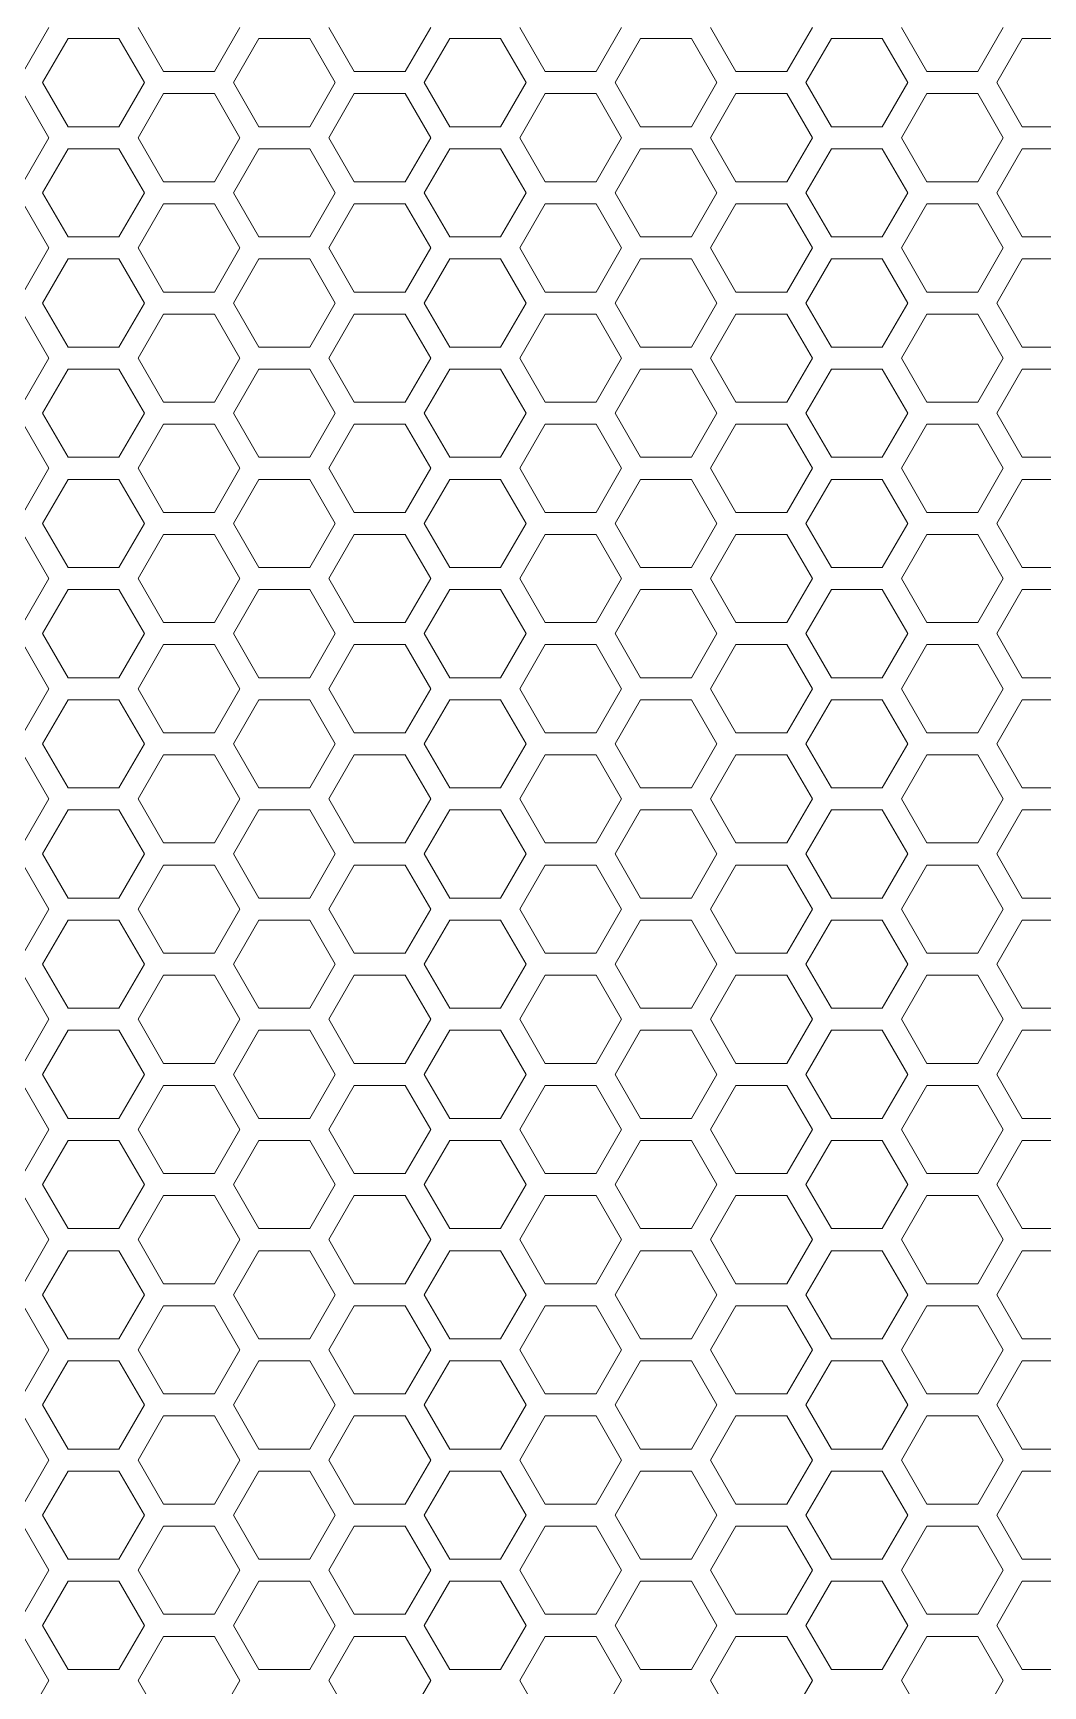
# Model space of a CAD drawing. Header units: millimetres. Extents: x 0 to 62, y -17 to 201.
# Drawn here: x 30.95 to 40.12, y 22.55 to 37.55 of the extents above; entities that cross this region are included whole.
import ezdxf

# ---------------------------------------------------------------- set-up
doc = ezdxf.new("R2010")
doc.units = ezdxf.units.MM

msp = doc.modelspace()

# ---------------------------------------------------------------- linework, layer by layer
at = {"color": 0, "lineweight": 18}
for p, q in [((30.865, 37.2), (31.096, 37.6)), ((31.269, 37.5), (31.038, 37.1)), ((31.731, 37.5), (31.269, 37.5)), ((31.962, 37.1), (31.731, 37.5)), ((31.904, 37.6), (32.135, 37.2)), ((32.597, 37.2), (32.828, 37.6)), ((33.001, 37.5), (32.77, 37.1)), ((33.463, 37.5), (33.001, 37.5)), ((33.694, 37.1), (33.463, 37.5)), ((33.636, 37.6), (33.867, 37.2)), ((34.329, 37.2), (34.56, 37.6)), ((34.733, 37.5), (34.502, 37.1)), ((35.195, 37.5), (34.733, 37.5)), ((35.426, 37.1), (35.195, 37.5)), ((35.368, 37.6), (35.599, 37.2)), ((36.061, 37.2), (36.292, 37.6)), ((36.465, 37.5), (36.234, 37.1)), ((36.927, 37.5), (36.465, 37.5)), ((37.158, 37.1), (36.927, 37.5)), ((37.1, 37.6), (37.331, 37.2)), ((37.793, 37.2), (38.024, 37.6)), ((38.197, 37.5), (37.966, 37.1)), ((38.659, 37.5), (38.197, 37.5)), ((38.89, 37.1), (38.659, 37.5)), ((38.832, 37.6), (39.063, 37.2)), ((39.525, 37.2), (39.756, 37.6)), ((39.929, 37.5), (39.698, 37.1)), ((40.391, 37.5), (39.929, 37.5)), ((31.038, 37.1), (31.269, 36.7)), ((31.731, 36.7), (31.962, 37.1)), ((32.135, 37.2), (32.597, 37.2)), ((32.77, 37.1), (33.001, 36.7)), ((33.463, 36.7), (33.694, 37.1)), ((33.867, 37.2), (34.329, 37.2)), ((34.502, 37.1), (34.733, 36.7)), ((35.195, 36.7), (35.426, 37.1)), ((35.599, 37.2), (36.061, 37.2)), ((36.234, 37.1), (36.465, 36.7)), ((36.927, 36.7), (37.158, 37.1)), ((37.331, 37.2), (37.793, 37.2)), ((37.966, 37.1), (38.197, 36.7)), ((38.659, 36.7), (38.89, 37.1)), ((39.063, 37.2), (39.525, 37.2)), ((39.698, 37.1), (39.929, 36.7)), ((31.096, 36.6), (30.865, 37)), ((32.135, 37), (31.904, 36.6)), ((32.597, 37), (32.135, 37)), ((32.828, 36.6), (32.597, 37)), ((33.867, 37), (33.636, 36.6)), ((34.329, 37), (33.867, 37)), ((34.56, 36.6), (34.329, 37)), ((35.599, 37), (35.368, 36.6)), ((36.061, 37), (35.599, 37)), ((36.292, 36.6), (36.061, 37)), ((37.331, 37), (37.1, 36.6)), ((37.793, 37), (37.331, 37)), ((38.024, 36.6), (37.793, 37)), ((39.063, 37), (38.832, 36.6)), ((39.525, 37), (39.063, 37)), ((39.756, 36.6), (39.525, 37)), ((31.269, 36.7), (31.731, 36.7)), ((33.001, 36.7), (33.463, 36.7)), ((34.733, 36.7), (35.195, 36.7)), ((36.465, 36.7), (36.927, 36.7)), ((38.197, 36.7), (38.659, 36.7)), ((39.929, 36.7), (40.391, 36.7)), ((30.865, 36.2), (31.096, 36.6)), ((31.269, 36.5), (31.038, 36.1)), ((31.731, 36.5), (31.269, 36.5)), ((31.962, 36.1), (31.731, 36.5)), ((31.904, 36.6), (32.135, 36.2)), ((32.597, 36.2), (32.828, 36.6)), ((33.001, 36.5), (32.77, 36.1)), ((33.463, 36.5), (33.001, 36.5)), ((33.694, 36.1), (33.463, 36.5)), ((33.636, 36.6), (33.867, 36.2)), ((34.329, 36.2), (34.56, 36.6)), ((34.733, 36.5), (34.502, 36.1)), ((35.195, 36.5), (34.733, 36.5)), ((35.426, 36.1), (35.195, 36.5)), ((35.368, 36.6), (35.599, 36.2)), ((36.061, 36.2), (36.292, 36.6)), ((36.465, 36.5), (36.234, 36.1)), ((36.927, 36.5), (36.465, 36.5)), ((37.158, 36.1), (36.927, 36.5)), ((37.1, 36.6), (37.331, 36.2)), ((37.793, 36.2), (38.024, 36.6)), ((38.197, 36.5), (37.966, 36.1)), ((38.659, 36.5), (38.197, 36.5)), ((38.89, 36.1), (38.659, 36.5)), ((38.832, 36.6), (39.063, 36.2)), ((39.525, 36.2), (39.756, 36.6)), ((39.929, 36.5), (39.698, 36.1)), ((40.391, 36.5), (39.929, 36.5)), ((32.135, 36.2), (32.597, 36.2)), ((33.867, 36.2), (34.329, 36.2)), ((35.599, 36.2), (36.061, 36.2)), ((37.331, 36.2), (37.793, 36.2)), ((39.063, 36.2), (39.525, 36.2)), ((31.038, 36.1), (31.269, 35.7)), ((31.731, 35.7), (31.962, 36.1)), ((32.77, 36.1), (33.001, 35.7)), ((33.463, 35.7), (33.694, 36.1)), ((34.502, 36.1), (34.733, 35.7)), ((35.195, 35.7), (35.426, 36.1)), ((36.234, 36.1), (36.465, 35.7)), ((36.927, 35.7), (37.158, 36.1)), ((37.966, 36.1), (38.197, 35.7)), ((38.659, 35.7), (38.89, 36.1)), ((39.698, 36.1), (39.929, 35.7)), ((31.096, 35.6), (30.865, 36)), ((32.135, 36), (31.904, 35.6)), ((32.597, 36), (32.135, 36)), ((32.828, 35.6), (32.597, 36)), ((33.867, 36), (33.636, 35.6)), ((34.329, 36), (33.867, 36)), ((34.56, 35.6), (34.329, 36)), ((35.599, 36), (35.368, 35.6)), ((36.061, 36), (35.599, 36)), ((36.292, 35.6), (36.061, 36)), ((37.331, 36), (37.1, 35.6)), ((37.793, 36), (37.331, 36)), ((38.024, 35.6), (37.793, 36)), ((39.063, 36), (38.832, 35.6)), ((39.525, 36), (39.063, 36)), ((39.756, 35.6), (39.525, 36)), ((30.865, 35.2), (31.096, 35.6)), ((31.269, 35.7), (31.731, 35.7)), ((31.904, 35.6), (32.135, 35.2)), ((32.597, 35.2), (32.828, 35.6)), ((33.001, 35.7), (33.463, 35.7)), ((33.636, 35.6), (33.867, 35.2)), ((34.329, 35.2), (34.56, 35.6)), ((34.733, 35.7), (35.195, 35.7)), ((35.368, 35.6), (35.599, 35.2)), ((36.061, 35.2), (36.292, 35.6)), ((36.465, 35.7), (36.927, 35.7)), ((37.1, 35.6), (37.331, 35.2)), ((37.793, 35.2), (38.024, 35.6)), ((38.197, 35.7), (38.659, 35.7)), ((38.832, 35.6), (39.063, 35.2)), ((39.525, 35.2), (39.756, 35.6)), ((39.929, 35.7), (40.391, 35.7)), ((31.269, 35.5), (31.038, 35.1)), ((31.731, 35.5), (31.269, 35.5)), ((31.962, 35.1), (31.731, 35.5)), ((33.001, 35.5), (32.77, 35.1)), ((33.463, 35.5), (33.001, 35.5)), ((33.694, 35.1), (33.463, 35.5)), ((34.733, 35.5), (34.502, 35.1)), ((35.195, 35.5), (34.733, 35.5)), ((35.426, 35.1), (35.195, 35.5)), ((36.465, 35.5), (36.234, 35.1)), ((36.927, 35.5), (36.465, 35.5)), ((37.158, 35.1), (36.927, 35.5)), ((38.197, 35.5), (37.966, 35.1)), ((38.659, 35.5), (38.197, 35.5)), ((38.89, 35.1), (38.659, 35.5)), ((39.929, 35.5), (39.698, 35.1)), ((40.391, 35.5), (39.929, 35.5)), ((32.135, 35.2), (32.597, 35.2)), ((33.867, 35.2), (34.329, 35.2)), ((35.599, 35.2), (36.061, 35.2)), ((37.331, 35.2), (37.793, 35.2)), ((39.063, 35.2), (39.525, 35.2)), ((31.096, 34.6), (30.865, 35)), ((31.038, 35.1), (31.269, 34.7)), ((31.731, 34.7), (31.962, 35.1)), ((32.135, 35), (31.904, 34.6)), ((32.597, 35), (32.135, 35)), ((32.828, 34.6), (32.597, 35)), ((32.77, 35.1), (33.001, 34.7)), ((33.463, 34.7), (33.694, 35.1)), ((33.867, 35), (33.636, 34.6)), ((34.329, 35), (33.867, 35)), ((34.56, 34.6), (34.329, 35)), ((34.502, 35.1), (34.733, 34.7)), ((35.195, 34.7), (35.426, 35.1)), ((35.599, 35), (35.368, 34.6)), ((36.061, 35), (35.599, 35)), ((36.292, 34.6), (36.061, 35)), ((36.234, 35.1), (36.465, 34.7)), ((36.927, 34.7), (37.158, 35.1)), ((37.331, 35), (37.1, 34.6)), ((37.793, 35), (37.331, 35)), ((38.024, 34.6), (37.793, 35)), ((37.966, 35.1), (38.197, 34.7)), ((38.659, 34.7), (38.89, 35.1)), ((39.063, 35), (38.832, 34.6)), ((39.525, 35), (39.063, 35)), ((39.756, 34.6), (39.525, 35)), ((39.698, 35.1), (39.929, 34.7)), ((31.269, 34.7), (31.731, 34.7)), ((33.001, 34.7), (33.463, 34.7)), ((34.733, 34.7), (35.195, 34.7)), ((36.465, 34.7), (36.927, 34.7)), ((38.197, 34.7), (38.659, 34.7)), ((39.929, 34.7), (40.391, 34.7)), ((30.865, 34.2), (31.096, 34.6)), ((31.269, 34.5), (31.038, 34.1)), ((31.731, 34.5), (31.269, 34.5)), ((31.962, 34.1), (31.731, 34.5)), ((31.904, 34.6), (32.135, 34.2)), ((32.597, 34.2), (32.828, 34.6)), ((33.001, 34.5), (32.77, 34.1)), ((33.463, 34.5), (33.001, 34.5)), ((33.694, 34.1), (33.463, 34.5)), ((33.636, 34.6), (33.867, 34.2)), ((34.329, 34.2), (34.56, 34.6)), ((34.733, 34.5), (34.502, 34.1)), ((35.195, 34.5), (34.733, 34.5)), ((35.426, 34.1), (35.195, 34.5)), ((35.368, 34.6), (35.599, 34.2)), ((36.061, 34.2), (36.292, 34.6)), ((36.465, 34.5), (36.234, 34.1)), ((36.927, 34.5), (36.465, 34.5)), ((37.158, 34.1), (36.927, 34.5)), ((37.1, 34.6), (37.331, 34.2)), ((37.793, 34.2), (38.024, 34.6)), ((38.197, 34.5), (37.966, 34.1)), ((38.659, 34.5), (38.197, 34.5)), ((38.89, 34.1), (38.659, 34.5)), ((38.832, 34.6), (39.063, 34.2)), ((39.525, 34.2), (39.756, 34.6)), ((39.929, 34.5), (39.698, 34.1)), ((40.391, 34.5), (39.929, 34.5)), ((31.038, 34.1), (31.269, 33.7)), ((31.731, 33.7), (31.962, 34.1)), ((32.135, 34.2), (32.597, 34.2)), ((32.77, 34.1), (33.001, 33.7)), ((33.463, 33.7), (33.694, 34.1)), ((33.867, 34.2), (34.329, 34.2)), ((34.502, 34.1), (34.733, 33.7)), ((35.195, 33.7), (35.426, 34.1)), ((35.599, 34.2), (36.061, 34.2)), ((36.234, 34.1), (36.465, 33.7)), ((36.927, 33.7), (37.158, 34.1)), ((37.331, 34.2), (37.793, 34.2)), ((37.966, 34.1), (38.197, 33.7)), ((38.659, 33.7), (38.89, 34.1)), ((39.063, 34.2), (39.525, 34.2)), ((39.698, 34.1), (39.929, 33.7)), ((31.096, 33.6), (30.865, 34)), ((32.135, 34), (31.904, 33.6)), ((32.597, 34), (32.135, 34)), ((32.828, 33.6), (32.597, 34)), ((33.867, 34), (33.636, 33.6)), ((34.329, 34), (33.867, 34)), ((34.56, 33.6), (34.329, 34)), ((35.599, 34), (35.368, 33.6)), ((36.061, 34), (35.599, 34)), ((36.292, 33.6), (36.061, 34)), ((37.331, 34), (37.1, 33.6)), ((37.793, 34), (37.331, 34)), ((38.024, 33.6), (37.793, 34)), ((39.063, 34), (38.832, 33.6)), ((39.525, 34), (39.063, 34)), ((39.756, 33.6), (39.525, 34)), ((31.269, 33.7), (31.731, 33.7)), ((33.001, 33.7), (33.463, 33.7)), ((34.733, 33.7), (35.195, 33.7)), ((36.465, 33.7), (36.927, 33.7)), ((38.197, 33.7), (38.659, 33.7)), ((39.929, 33.7), (40.391, 33.7)), ((30.865, 33.2), (31.096, 33.6)), ((31.269, 33.5), (31.038, 33.1)), ((31.731, 33.5), (31.269, 33.5)), ((31.962, 33.1), (31.731, 33.5)), ((31.904, 33.6), (32.135, 33.2)), ((32.597, 33.2), (32.828, 33.6)), ((33.001, 33.5), (32.77, 33.1)), ((33.463, 33.5), (33.001, 33.5)), ((33.694, 33.1), (33.463, 33.5)), ((33.636, 33.6), (33.867, 33.2)), ((34.329, 33.2), (34.56, 33.6)), ((34.733, 33.5), (34.502, 33.1)), ((35.195, 33.5), (34.733, 33.5)), ((35.426, 33.1), (35.195, 33.5)), ((35.368, 33.6), (35.599, 33.2)), ((36.061, 33.2), (36.292, 33.6)), ((36.465, 33.5), (36.234, 33.1)), ((36.927, 33.5), (36.465, 33.5)), ((37.158, 33.1), (36.927, 33.5)), ((37.1, 33.6), (37.331, 33.2)), ((37.793, 33.2), (38.024, 33.6)), ((38.197, 33.5), (37.966, 33.1)), ((38.659, 33.5), (38.197, 33.5)), ((38.89, 33.1), (38.659, 33.5)), ((38.832, 33.6), (39.063, 33.2)), ((39.525, 33.2), (39.756, 33.6)), ((39.929, 33.5), (39.698, 33.1)), ((40.391, 33.5), (39.929, 33.5)), ((32.135, 33.2), (32.597, 33.2)), ((33.867, 33.2), (34.329, 33.2)), ((35.599, 33.2), (36.061, 33.2)), ((37.331, 33.2), (37.793, 33.2)), ((39.063, 33.2), (39.525, 33.2)), ((31.038, 33.1), (31.269, 32.7)), ((31.731, 32.7), (31.962, 33.1)), ((32.77, 33.1), (33.001, 32.7)), ((33.463, 32.7), (33.694, 33.1)), ((34.502, 33.1), (34.733, 32.7)), ((35.195, 32.7), (35.426, 33.1)), ((36.234, 33.1), (36.465, 32.7)), ((36.927, 32.7), (37.158, 33.1)), ((37.966, 33.1), (38.197, 32.7)), ((38.659, 32.7), (38.89, 33.1)), ((39.698, 33.1), (39.929, 32.7)), ((31.096, 32.6), (30.865, 33)), ((32.135, 33), (31.904, 32.6)), ((32.597, 33), (32.135, 33)), ((32.828, 32.6), (32.597, 33)), ((33.867, 33), (33.636, 32.6)), ((34.329, 33), (33.867, 33)), ((34.56, 32.6), (34.329, 33)), ((35.599, 33), (35.368, 32.6)), ((36.061, 33), (35.599, 33)), ((36.292, 32.6), (36.061, 33)), ((37.331, 33), (37.1, 32.6)), ((37.793, 33), (37.331, 33)), ((38.024, 32.6), (37.793, 33)), ((39.063, 33), (38.832, 32.6)), ((39.525, 33), (39.063, 33)), ((39.756, 32.6), (39.525, 33)), ((30.865, 32.2), (31.096, 32.6)), ((31.269, 32.7), (31.731, 32.7)), ((31.904, 32.6), (32.135, 32.2)), ((32.597, 32.2), (32.828, 32.6)), ((33.001, 32.7), (33.463, 32.7)), ((33.636, 32.6), (33.867, 32.2)), ((34.329, 32.2), (34.56, 32.6)), ((34.733, 32.7), (35.195, 32.7)), ((35.368, 32.6), (35.599, 32.2)), ((36.061, 32.2), (36.292, 32.6)), ((36.465, 32.7), (36.927, 32.7)), ((37.1, 32.6), (37.331, 32.2)), ((37.793, 32.2), (38.024, 32.6)), ((38.197, 32.7), (38.659, 32.7)), ((38.832, 32.6), (39.063, 32.2)), ((39.525, 32.2), (39.756, 32.6)), ((39.929, 32.7), (40.391, 32.7)), ((31.269, 32.5), (31.038, 32.1)), ((31.731, 32.5), (31.269, 32.5)), ((31.962, 32.1), (31.731, 32.5)), ((33.001, 32.5), (32.77, 32.1)), ((33.463, 32.5), (33.001, 32.5)), ((33.694, 32.1), (33.463, 32.5)), ((34.733, 32.5), (34.502, 32.1)), ((35.195, 32.5), (34.733, 32.5)), ((35.426, 32.1), (35.195, 32.5)), ((36.465, 32.5), (36.234, 32.1)), ((36.927, 32.5), (36.465, 32.5)), ((37.158, 32.1), (36.927, 32.5)), ((38.197, 32.5), (37.966, 32.1)), ((38.659, 32.5), (38.197, 32.5)), ((38.89, 32.1), (38.659, 32.5)), ((39.929, 32.5), (39.698, 32.1)), ((40.391, 32.5), (39.929, 32.5)), ((32.135, 32.2), (32.597, 32.2)), ((33.867, 32.2), (34.329, 32.2)), ((35.599, 32.2), (36.061, 32.2)), ((37.331, 32.2), (37.793, 32.2)), ((39.063, 32.2), (39.525, 32.2)), ((31.096, 31.6), (30.865, 32)), ((31.038, 32.1), (31.269, 31.7)), ((31.731, 31.7), (31.962, 32.1)), ((32.135, 32), (31.904, 31.6)), ((32.597, 32), (32.135, 32)), ((32.828, 31.6), (32.597, 32)), ((32.77, 32.1), (33.001, 31.7)), ((33.463, 31.7), (33.694, 32.1)), ((33.867, 32), (33.636, 31.6)), ((34.329, 32), (33.867, 32)), ((34.56, 31.6), (34.329, 32)), ((34.502, 32.1), (34.733, 31.7)), ((35.195, 31.7), (35.426, 32.1)), ((35.599, 32), (35.368, 31.6)), ((36.061, 32), (35.599, 32)), ((36.292, 31.6), (36.061, 32)), ((36.234, 32.1), (36.465, 31.7)), ((36.927, 31.7), (37.158, 32.1)), ((37.331, 32), (37.1, 31.6)), ((37.793, 32), (37.331, 32)), ((38.024, 31.6), (37.793, 32)), ((37.966, 32.1), (38.197, 31.7)), ((38.659, 31.7), (38.89, 32.1)), ((39.063, 32), (38.832, 31.6)), ((39.525, 32), (39.063, 32)), ((39.756, 31.6), (39.525, 32)), ((39.698, 32.1), (39.929, 31.7)), ((31.269, 31.7), (31.731, 31.7)), ((33.001, 31.7), (33.463, 31.7)), ((34.733, 31.7), (35.195, 31.7)), ((36.465, 31.7), (36.927, 31.7)), ((38.197, 31.7), (38.659, 31.7)), ((39.929, 31.7), (40.391, 31.7)), ((30.865, 31.2), (31.096, 31.6)), ((31.269, 31.5), (31.038, 31.1)), ((31.731, 31.5), (31.269, 31.5)), ((31.962, 31.1), (31.731, 31.5)), ((31.904, 31.6), (32.135, 31.2)), ((32.597, 31.2), (32.828, 31.6)), ((33.001, 31.5), (32.77, 31.1)), ((33.463, 31.5), (33.001, 31.5)), ((33.694, 31.1), (33.463, 31.5)), ((33.636, 31.6), (33.867, 31.2)), ((34.329, 31.2), (34.56, 31.6)), ((34.733, 31.5), (34.502, 31.1)), ((35.195, 31.5), (34.733, 31.5)), ((35.426, 31.1), (35.195, 31.5)), ((35.368, 31.6), (35.599, 31.2)), ((36.061, 31.2), (36.292, 31.6)), ((36.465, 31.5), (36.234, 31.1)), ((36.927, 31.5), (36.465, 31.5)), ((37.158, 31.1), (36.927, 31.5)), ((37.1, 31.6), (37.331, 31.2)), ((37.793, 31.2), (38.024, 31.6)), ((38.197, 31.5), (37.966, 31.1)), ((38.659, 31.5), (38.197, 31.5)), ((38.89, 31.1), (38.659, 31.5)), ((38.832, 31.6), (39.063, 31.2)), ((39.525, 31.2), (39.756, 31.6)), ((39.929, 31.5), (39.698, 31.1)), ((40.391, 31.5), (39.929, 31.5)), ((31.038, 31.1), (31.269, 30.7)), ((31.731, 30.7), (31.962, 31.1)), ((32.135, 31.2), (32.597, 31.2)), ((32.77, 31.1), (33.001, 30.7)), ((33.463, 30.7), (33.694, 31.1)), ((33.867, 31.2), (34.329, 31.2)), ((34.502, 31.1), (34.733, 30.7)), ((35.195, 30.7), (35.426, 31.1)), ((35.599, 31.2), (36.061, 31.2)), ((36.234, 31.1), (36.465, 30.7)), ((36.927, 30.7), (37.158, 31.1)), ((37.331, 31.2), (37.793, 31.2)), ((37.966, 31.1), (38.197, 30.7)), ((38.659, 30.7), (38.89, 31.1)), ((39.063, 31.2), (39.525, 31.2)), ((39.698, 31.1), (39.929, 30.7)), ((31.096, 30.6), (30.865, 31)), ((32.135, 31), (31.904, 30.6)), ((32.597, 31), (32.135, 31)), ((32.828, 30.6), (32.597, 31)), ((33.867, 31), (33.636, 30.6)), ((34.329, 31), (33.867, 31)), ((34.56, 30.6), (34.329, 31)), ((35.599, 31), (35.368, 30.6)), ((36.061, 31), (35.599, 31)), ((36.292, 30.6), (36.061, 31)), ((37.331, 31), (37.1, 30.6)), ((37.793, 31), (37.331, 31)), ((38.024, 30.6), (37.793, 31)), ((39.063, 31), (38.832, 30.6)), ((39.525, 31), (39.063, 31)), ((39.756, 30.6), (39.525, 31)), ((31.269, 30.7), (31.731, 30.7)), ((33.001, 30.7), (33.463, 30.7)), ((34.733, 30.7), (35.195, 30.7)), ((36.465, 30.7), (36.927, 30.7)), ((38.197, 30.7), (38.659, 30.7)), ((39.929, 30.7), (40.391, 30.7)), ((30.865, 30.2), (31.096, 30.6)), ((31.269, 30.5), (31.038, 30.1)), ((31.731, 30.5), (31.269, 30.5)), ((31.962, 30.1), (31.731, 30.5)), ((31.904, 30.6), (32.135, 30.2)), ((32.597, 30.2), (32.828, 30.6)), ((33.001, 30.5), (32.77, 30.1)), ((33.463, 30.5), (33.001, 30.5)), ((33.694, 30.1), (33.463, 30.5)), ((33.636, 30.6), (33.867, 30.2)), ((34.329, 30.2), (34.56, 30.6)), ((34.733, 30.5), (34.502, 30.1)), ((35.195, 30.5), (34.733, 30.5)), ((35.426, 30.1), (35.195, 30.5)), ((35.368, 30.6), (35.599, 30.2)), ((36.061, 30.2), (36.292, 30.6)), ((36.465, 30.5), (36.234, 30.1)), ((36.927, 30.5), (36.465, 30.5)), ((37.158, 30.1), (36.927, 30.5)), ((37.1, 30.6), (37.331, 30.2)), ((37.793, 30.2), (38.024, 30.6)), ((38.197, 30.5), (37.966, 30.1)), ((38.659, 30.5), (38.197, 30.5)), ((38.89, 30.1), (38.659, 30.5)), ((38.832, 30.6), (39.063, 30.2)), ((39.525, 30.2), (39.756, 30.6)), ((39.929, 30.5), (39.698, 30.1)), ((40.391, 30.5), (39.929, 30.5)), ((32.135, 30.2), (32.597, 30.2)), ((33.867, 30.2), (34.329, 30.2)), ((35.599, 30.2), (36.061, 30.2)), ((37.331, 30.2), (37.793, 30.2)), ((39.063, 30.2), (39.525, 30.2)), ((31.038, 30.1), (31.269, 29.7)), ((31.731, 29.7), (31.962, 30.1)), ((32.77, 30.1), (33.001, 29.7)), ((33.463, 29.7), (33.694, 30.1)), ((34.502, 30.1), (34.733, 29.7)), ((35.195, 29.7), (35.426, 30.1)), ((36.234, 30.1), (36.465, 29.7)), ((36.927, 29.7), (37.158, 30.1)), ((37.966, 30.1), (38.197, 29.7)), ((38.659, 29.7), (38.89, 30.1)), ((39.698, 30.1), (39.929, 29.7)), ((31.096, 29.6), (30.865, 30)), ((32.135, 30), (31.904, 29.6)), ((32.597, 30), (32.135, 30)), ((32.828, 29.6), (32.597, 30)), ((33.867, 30), (33.636, 29.6)), ((34.329, 30), (33.867, 30)), ((34.56, 29.6), (34.329, 30)), ((35.599, 30), (35.368, 29.6)), ((36.061, 30), (35.599, 30)), ((36.292, 29.6), (36.061, 30)), ((37.331, 30), (37.1, 29.6)), ((37.793, 30), (37.331, 30)), ((38.024, 29.6), (37.793, 30)), ((39.063, 30), (38.832, 29.6)), ((39.525, 30), (39.063, 30)), ((39.756, 29.6), (39.525, 30)), ((30.865, 29.2), (31.096, 29.6)), ((31.269, 29.7), (31.731, 29.7)), ((31.904, 29.6), (32.135, 29.2)), ((32.597, 29.2), (32.828, 29.6)), ((33.001, 29.7), (33.463, 29.7)), ((33.636, 29.6), (33.867, 29.2)), ((34.329, 29.2), (34.56, 29.6)), ((34.733, 29.7), (35.195, 29.7)), ((35.368, 29.6), (35.599, 29.2)), ((36.061, 29.2), (36.292, 29.6)), ((36.465, 29.7), (36.927, 29.7)), ((37.1, 29.6), (37.331, 29.2)), ((37.793, 29.2), (38.024, 29.6)), ((38.197, 29.7), (38.659, 29.7)), ((38.832, 29.6), (39.063, 29.2)), ((39.525, 29.2), (39.756, 29.6)), ((39.929, 29.7), (40.391, 29.7)), ((31.269, 29.5), (31.038, 29.1)), ((31.731, 29.5), (31.269, 29.5)), ((31.962, 29.1), (31.731, 29.5)), ((33.001, 29.5), (32.77, 29.1)), ((33.463, 29.5), (33.001, 29.5)), ((33.694, 29.1), (33.463, 29.5)), ((34.733, 29.5), (34.502, 29.1)), ((35.195, 29.5), (34.733, 29.5)), ((35.426, 29.1), (35.195, 29.5)), ((36.465, 29.5), (36.234, 29.1)), ((36.927, 29.5), (36.465, 29.5)), ((37.158, 29.1), (36.927, 29.5)), ((38.197, 29.5), (37.966, 29.1)), ((38.659, 29.5), (38.197, 29.5)), ((38.89, 29.1), (38.659, 29.5)), ((39.929, 29.5), (39.698, 29.1)), ((40.391, 29.5), (39.929, 29.5)), ((32.135, 29.2), (32.597, 29.2)), ((33.867, 29.2), (34.329, 29.2)), ((35.599, 29.2), (36.061, 29.2)), ((37.331, 29.2), (37.793, 29.2)), ((39.063, 29.2), (39.525, 29.2)), ((31.096, 28.6), (30.865, 29)), ((31.038, 29.1), (31.269, 28.7)), ((31.731, 28.7), (31.962, 29.1)), ((32.135, 29), (31.904, 28.6)), ((32.597, 29), (32.135, 29)), ((32.828, 28.6), (32.597, 29)), ((32.77, 29.1), (33.001, 28.7)), ((33.463, 28.7), (33.694, 29.1)), ((33.867, 29), (33.636, 28.6)), ((34.329, 29), (33.867, 29)), ((34.56, 28.6), (34.329, 29)), ((34.502, 29.1), (34.733, 28.7)), ((35.195, 28.7), (35.426, 29.1)), ((35.599, 29), (35.368, 28.6)), ((36.061, 29), (35.599, 29)), ((36.292, 28.6), (36.061, 29)), ((36.234, 29.1), (36.465, 28.7)), ((36.927, 28.7), (37.158, 29.1)), ((37.331, 29), (37.1, 28.6)), ((37.793, 29), (37.331, 29)), ((38.024, 28.6), (37.793, 29)), ((37.966, 29.1), (38.197, 28.7)), ((38.659, 28.7), (38.89, 29.1)), ((39.063, 29), (38.832, 28.6)), ((39.525, 29), (39.063, 29)), ((39.756, 28.6), (39.525, 29)), ((39.698, 29.1), (39.929, 28.7)), ((31.269, 28.7), (31.731, 28.7)), ((33.001, 28.7), (33.463, 28.7)), ((34.733, 28.7), (35.195, 28.7)), ((36.465, 28.7), (36.927, 28.7)), ((38.197, 28.7), (38.659, 28.7)), ((39.929, 28.7), (40.391, 28.7)), ((30.865, 28.2), (31.096, 28.6)), ((31.904, 28.6), (32.135, 28.2)), ((32.597, 28.2), (32.828, 28.6)), ((33.636, 28.6), (33.867, 28.2)), ((34.329, 28.2), (34.56, 28.6)), ((35.368, 28.6), (35.599, 28.2)), ((36.061, 28.2), (36.292, 28.6)), ((37.1, 28.6), (37.331, 28.2)), ((37.793, 28.2), (38.024, 28.6)), ((38.832, 28.6), (39.063, 28.2)), ((39.525, 28.2), (39.756, 28.6)), ((31.269, 28.5), (31.038, 28.1)), ((31.731, 28.5), (31.269, 28.5)), ((31.962, 28.1), (31.731, 28.5)), ((33.001, 28.5), (32.77, 28.1)), ((33.463, 28.5), (33.001, 28.5)), ((33.694, 28.1), (33.463, 28.5)), ((34.733, 28.5), (34.502, 28.1)), ((35.195, 28.5), (34.733, 28.5)), ((35.426, 28.1), (35.195, 28.5)), ((36.465, 28.5), (36.234, 28.1)), ((36.927, 28.5), (36.465, 28.5)), ((37.158, 28.1), (36.927, 28.5)), ((38.197, 28.5), (37.966, 28.1)), ((38.659, 28.5), (38.197, 28.5)), ((38.89, 28.1), (38.659, 28.5)), ((39.929, 28.5), (39.698, 28.1)), ((40.391, 28.5), (39.929, 28.5)), ((31.038, 28.1), (31.269, 27.7)), ((31.731, 27.7), (31.962, 28.1)), ((32.135, 28.2), (32.597, 28.2)), ((32.77, 28.1), (33.001, 27.7)), ((33.463, 27.7), (33.694, 28.1)), ((33.867, 28.2), (34.329, 28.2)), ((34.502, 28.1), (34.733, 27.7)), ((35.195, 27.7), (35.426, 28.1)), ((35.599, 28.2), (36.061, 28.2)), ((36.234, 28.1), (36.465, 27.7)), ((36.927, 27.7), (37.158, 28.1)), ((37.331, 28.2), (37.793, 28.2)), ((37.966, 28.1), (38.197, 27.7)), ((38.659, 27.7), (38.89, 28.1)), ((39.063, 28.2), (39.525, 28.2)), ((39.698, 28.1), (39.929, 27.7)), ((31.096, 27.6), (30.865, 28)), ((32.135, 28), (31.904, 27.6)), ((32.597, 28), (32.135, 28)), ((32.828, 27.6), (32.597, 28)), ((33.867, 28), (33.636, 27.6)), ((34.329, 28), (33.867, 28)), ((34.56, 27.6), (34.329, 28)), ((35.599, 28), (35.368, 27.6)), ((36.061, 28), (35.599, 28)), ((36.292, 27.6), (36.061, 28)), ((37.331, 28), (37.1, 27.6)), ((37.793, 28), (37.331, 28)), ((38.024, 27.6), (37.793, 28)), ((39.063, 28), (38.832, 27.6)), ((39.525, 28), (39.063, 28)), ((39.756, 27.6), (39.525, 28)), ((31.269, 27.7), (31.731, 27.7)), ((33.001, 27.7), (33.463, 27.7)), ((34.733, 27.7), (35.195, 27.7)), ((36.465, 27.7), (36.927, 27.7)), ((38.197, 27.7), (38.659, 27.7)), ((39.929, 27.7), (40.391, 27.7)), ((30.865, 27.2), (31.096, 27.6)), ((31.269, 27.5), (31.038, 27.1)), ((31.731, 27.5), (31.269, 27.5)), ((31.962, 27.1), (31.731, 27.5)), ((31.904, 27.6), (32.135, 27.2)), ((32.597, 27.2), (32.828, 27.6)), ((33.001, 27.5), (32.77, 27.1)), ((33.463, 27.5), (33.001, 27.5)), ((33.694, 27.1), (33.463, 27.5)), ((33.636, 27.6), (33.867, 27.2)), ((34.329, 27.2), (34.56, 27.6)), ((34.733, 27.5), (34.502, 27.1)), ((35.195, 27.5), (34.733, 27.5)), ((35.426, 27.1), (35.195, 27.5)), ((35.368, 27.6), (35.599, 27.2)), ((36.061, 27.2), (36.292, 27.6)), ((36.465, 27.5), (36.234, 27.1)), ((36.927, 27.5), (36.465, 27.5)), ((37.158, 27.1), (36.927, 27.5)), ((37.1, 27.6), (37.331, 27.2)), ((37.793, 27.2), (38.024, 27.6)), ((38.197, 27.5), (37.966, 27.1)), ((38.659, 27.5), (38.197, 27.5)), ((38.89, 27.1), (38.659, 27.5)), ((38.832, 27.6), (39.063, 27.2)), ((39.525, 27.2), (39.756, 27.6)), ((39.929, 27.5), (39.698, 27.1)), ((40.391, 27.5), (39.929, 27.5)), ((32.135, 27.2), (32.597, 27.2)), ((33.867, 27.2), (34.329, 27.2)), ((35.599, 27.2), (36.061, 27.2)), ((37.331, 27.2), (37.793, 27.2)), ((39.063, 27.2), (39.525, 27.2)), ((31.038, 27.1), (31.269, 26.7)), ((31.731, 26.7), (31.962, 27.1)), ((32.77, 27.1), (33.001, 26.7)), ((33.463, 26.7), (33.694, 27.1)), ((34.502, 27.1), (34.733, 26.7)), ((35.195, 26.7), (35.426, 27.1)), ((36.234, 27.1), (36.465, 26.7)), ((36.927, 26.7), (37.158, 27.1)), ((37.966, 27.1), (38.197, 26.7)), ((38.659, 26.7), (38.89, 27.1)), ((39.698, 27.1), (39.929, 26.7)), ((31.096, 26.6), (30.865, 27)), ((32.135, 27), (31.904, 26.6)), ((32.597, 27), (32.135, 27)), ((32.828, 26.6), (32.597, 27)), ((33.867, 27), (33.636, 26.6)), ((34.329, 27), (33.867, 27)), ((34.56, 26.6), (34.329, 27)), ((35.599, 27), (35.368, 26.6)), ((36.061, 27), (35.599, 27)), ((36.292, 26.6), (36.061, 27)), ((37.331, 27), (37.1, 26.6)), ((37.793, 27), (37.331, 27)), ((38.024, 26.6), (37.793, 27)), ((39.063, 27), (38.832, 26.6)), ((39.525, 27), (39.063, 27)), ((39.756, 26.6), (39.525, 27)), ((30.865, 26.2), (31.096, 26.6)), ((31.269, 26.7), (31.731, 26.7)), ((31.904, 26.6), (32.135, 26.2)), ((32.597, 26.2), (32.828, 26.6)), ((33.001, 26.7), (33.463, 26.7)), ((33.636, 26.6), (33.867, 26.2)), ((34.329, 26.2), (34.56, 26.6)), ((34.733, 26.7), (35.195, 26.7)), ((35.368, 26.6), (35.599, 26.2)), ((36.061, 26.2), (36.292, 26.6)), ((36.465, 26.7), (36.927, 26.7)), ((37.1, 26.6), (37.331, 26.2)), ((37.793, 26.2), (38.024, 26.6)), ((38.197, 26.7), (38.659, 26.7)), ((38.832, 26.6), (39.063, 26.2)), ((39.525, 26.2), (39.756, 26.6)), ((39.929, 26.7), (40.391, 26.7)), ((31.269, 26.5), (31.038, 26.1)), ((31.731, 26.5), (31.269, 26.5)), ((31.962, 26.1), (31.731, 26.5)), ((33.001, 26.5), (32.77, 26.1)), ((33.463, 26.5), (33.001, 26.5)), ((33.694, 26.1), (33.463, 26.5)), ((34.733, 26.5), (34.502, 26.1)), ((35.195, 26.5), (34.733, 26.5)), ((35.426, 26.1), (35.195, 26.5)), ((36.465, 26.5), (36.234, 26.1)), ((36.927, 26.5), (36.465, 26.5)), ((37.158, 26.1), (36.927, 26.5)), ((38.197, 26.5), (37.966, 26.1)), ((38.659, 26.5), (38.197, 26.5)), ((38.89, 26.1), (38.659, 26.5)), ((39.929, 26.5), (39.698, 26.1)), ((40.391, 26.5), (39.929, 26.5)), ((32.135, 26.2), (32.597, 26.2)), ((33.867, 26.2), (34.329, 26.2)), ((35.599, 26.2), (36.061, 26.2)), ((37.331, 26.2), (37.793, 26.2)), ((39.063, 26.2), (39.525, 26.2)), ((31.096, 25.6), (30.865, 26)), ((31.038, 26.1), (31.269, 25.7)), ((31.731, 25.7), (31.962, 26.1)), ((32.135, 26), (31.904, 25.6)), ((32.597, 26), (32.135, 26)), ((32.828, 25.6), (32.597, 26)), ((32.77, 26.1), (33.001, 25.7)), ((33.463, 25.7), (33.694, 26.1)), ((33.867, 26), (33.636, 25.6)), ((34.329, 26), (33.867, 26)), ((34.56, 25.6), (34.329, 26)), ((34.502, 26.1), (34.733, 25.7)), ((35.195, 25.7), (35.426, 26.1)), ((35.599, 26), (35.368, 25.6)), ((36.061, 26), (35.599, 26)), ((36.292, 25.6), (36.061, 26)), ((36.234, 26.1), (36.465, 25.7)), ((36.927, 25.7), (37.158, 26.1)), ((37.331, 26), (37.1, 25.6)), ((37.793, 26), (37.331, 26)), ((38.024, 25.6), (37.793, 26)), ((37.966, 26.1), (38.197, 25.7)), ((38.659, 25.7), (38.89, 26.1)), ((39.063, 26), (38.832, 25.6)), ((39.525, 26), (39.063, 26)), ((39.756, 25.6), (39.525, 26)), ((39.698, 26.1), (39.929, 25.7)), ((31.269, 25.7), (31.731, 25.7)), ((33.001, 25.7), (33.463, 25.7)), ((34.733, 25.7), (35.195, 25.7)), ((36.465, 25.7), (36.927, 25.7)), ((38.197, 25.7), (38.659, 25.7)), ((39.929, 25.7), (40.391, 25.7)), ((30.865, 25.2), (31.096, 25.6)), ((31.904, 25.6), (32.135, 25.2)), ((32.597, 25.2), (32.828, 25.6)), ((33.636, 25.6), (33.867, 25.2)), ((34.329, 25.2), (34.56, 25.6)), ((35.368, 25.6), (35.599, 25.2)), ((36.061, 25.2), (36.292, 25.6)), ((37.1, 25.6), (37.331, 25.2)), ((37.793, 25.2), (38.024, 25.6)), ((38.832, 25.6), (39.063, 25.2)), ((39.525, 25.2), (39.756, 25.6)), ((31.269, 25.5), (31.038, 25.1)), ((31.731, 25.5), (31.269, 25.5)), ((31.962, 25.1), (31.731, 25.5)), ((33.001, 25.5), (32.77, 25.1)), ((33.463, 25.5), (33.001, 25.5)), ((33.694, 25.1), (33.463, 25.5)), ((34.733, 25.5), (34.502, 25.1)), ((35.195, 25.5), (34.733, 25.5)), ((35.426, 25.1), (35.195, 25.5)), ((36.465, 25.5), (36.234, 25.1)), ((36.927, 25.5), (36.465, 25.5)), ((37.158, 25.1), (36.927, 25.5)), ((38.197, 25.5), (37.966, 25.1)), ((38.659, 25.5), (38.197, 25.5)), ((38.89, 25.1), (38.659, 25.5)), ((39.929, 25.5), (39.698, 25.1)), ((40.391, 25.5), (39.929, 25.5)), ((31.038, 25.1), (31.269, 24.7)), ((31.731, 24.7), (31.962, 25.1)), ((32.135, 25.2), (32.597, 25.2)), ((32.77, 25.1), (33.001, 24.7)), ((33.463, 24.7), (33.694, 25.1)), ((33.867, 25.2), (34.329, 25.2)), ((34.502, 25.1), (34.733, 24.7)), ((35.195, 24.7), (35.426, 25.1)), ((35.599, 25.2), (36.061, 25.2)), ((36.234, 25.1), (36.465, 24.7)), ((36.927, 24.7), (37.158, 25.1)), ((37.331, 25.2), (37.793, 25.2)), ((37.966, 25.1), (38.197, 24.7)), ((38.659, 24.7), (38.89, 25.1)), ((39.063, 25.2), (39.525, 25.2)), ((39.698, 25.1), (39.929, 24.7)), ((31.096, 24.6), (30.865, 25)), ((32.135, 25), (31.904, 24.6)), ((32.597, 25), (32.135, 25)), ((32.828, 24.6), (32.597, 25)), ((33.867, 25), (33.636, 24.6)), ((34.329, 25), (33.867, 25)), ((34.56, 24.6), (34.329, 25)), ((35.599, 25), (35.368, 24.6)), ((36.061, 25), (35.599, 25)), ((36.292, 24.6), (36.061, 25)), ((37.331, 25), (37.1, 24.6)), ((37.793, 25), (37.331, 25)), ((38.024, 24.6), (37.793, 25)), ((39.063, 25), (38.832, 24.6)), ((39.525, 25), (39.063, 25)), ((39.756, 24.6), (39.525, 25)), ((31.269, 24.7), (31.731, 24.7)), ((33.001, 24.7), (33.463, 24.7)), ((34.733, 24.7), (35.195, 24.7)), ((36.465, 24.7), (36.927, 24.7)), ((38.197, 24.7), (38.659, 24.7)), ((39.929, 24.7), (40.391, 24.7)), ((30.865, 24.2), (31.096, 24.6)), ((31.269, 24.5), (31.038, 24.1)), ((31.731, 24.5), (31.269, 24.5)), ((31.962, 24.1), (31.731, 24.5)), ((31.904, 24.6), (32.135, 24.2)), ((32.597, 24.2), (32.828, 24.6)), ((33.001, 24.5), (32.77, 24.1)), ((33.463, 24.5), (33.001, 24.5)), ((33.694, 24.1), (33.463, 24.5)), ((33.636, 24.6), (33.867, 24.2)), ((34.329, 24.2), (34.56, 24.6)), ((34.733, 24.5), (34.502, 24.1)), ((35.195, 24.5), (34.733, 24.5)), ((35.426, 24.1), (35.195, 24.5)), ((35.368, 24.6), (35.599, 24.2)), ((36.061, 24.2), (36.292, 24.6)), ((36.465, 24.5), (36.234, 24.1)), ((36.927, 24.5), (36.465, 24.5)), ((37.158, 24.1), (36.927, 24.5)), ((37.1, 24.6), (37.331, 24.2)), ((37.793, 24.2), (38.024, 24.6)), ((38.197, 24.5), (37.966, 24.1)), ((38.659, 24.5), (38.197, 24.5)), ((38.89, 24.1), (38.659, 24.5)), ((38.832, 24.6), (39.063, 24.2)), ((39.525, 24.2), (39.756, 24.6)), ((39.929, 24.5), (39.698, 24.1)), ((40.391, 24.5), (39.929, 24.5)), ((32.135, 24.2), (32.597, 24.2)), ((33.867, 24.2), (34.329, 24.2)), ((35.599, 24.2), (36.061, 24.2)), ((37.331, 24.2), (37.793, 24.2)), ((39.063, 24.2), (39.525, 24.2)), ((31.038, 24.1), (31.269, 23.7)), ((31.731, 23.7), (31.962, 24.1)), ((32.77, 24.1), (33.001, 23.7)), ((33.463, 23.7), (33.694, 24.1)), ((34.502, 24.1), (34.733, 23.7)), ((35.195, 23.7), (35.426, 24.1)), ((36.234, 24.1), (36.465, 23.7)), ((36.927, 23.7), (37.158, 24.1)), ((37.966, 24.1), (38.197, 23.7)), ((38.659, 23.7), (38.89, 24.1)), ((39.698, 24.1), (39.929, 23.7)), ((31.096, 23.6), (30.865, 24)), ((32.135, 24), (31.904, 23.6)), ((32.597, 24), (32.135, 24)), ((32.828, 23.6), (32.597, 24)), ((33.867, 24), (33.636, 23.6)), ((34.329, 24), (33.867, 24)), ((34.56, 23.6), (34.329, 24)), ((35.599, 24), (35.368, 23.6)), ((36.061, 24), (35.599, 24)), ((36.292, 23.6), (36.061, 24)), ((37.331, 24), (37.1, 23.6)), ((37.793, 24), (37.331, 24)), ((38.024, 23.6), (37.793, 24)), ((39.063, 24), (38.832, 23.6)), ((39.525, 24), (39.063, 24)), ((39.756, 23.6), (39.525, 24)), ((30.865, 23.2), (31.096, 23.6)), ((31.269, 23.7), (31.731, 23.7)), ((31.904, 23.6), (32.135, 23.2)), ((32.597, 23.2), (32.828, 23.6)), ((33.001, 23.7), (33.463, 23.7)), ((33.636, 23.6), (33.867, 23.2)), ((34.329, 23.2), (34.56, 23.6)), ((34.733, 23.7), (35.195, 23.7)), ((35.368, 23.6), (35.599, 23.2)), ((36.061, 23.2), (36.292, 23.6)), ((36.465, 23.7), (36.927, 23.7)), ((37.1, 23.6), (37.331, 23.2)), ((37.793, 23.2), (38.024, 23.6)), ((38.197, 23.7), (38.659, 23.7)), ((38.832, 23.6), (39.063, 23.2)), ((39.525, 23.2), (39.756, 23.6)), ((39.929, 23.7), (40.391, 23.7)), ((31.269, 23.5), (31.038, 23.1)), ((31.731, 23.5), (31.269, 23.5)), ((31.962, 23.1), (31.731, 23.5)), ((33.001, 23.5), (32.77, 23.1)), ((33.463, 23.5), (33.001, 23.5)), ((33.694, 23.1), (33.463, 23.5)), ((34.733, 23.5), (34.502, 23.1)), ((35.195, 23.5), (34.733, 23.5)), ((35.426, 23.1), (35.195, 23.5)), ((36.465, 23.5), (36.234, 23.1)), ((36.927, 23.5), (36.465, 23.5)), ((37.158, 23.1), (36.927, 23.5)), ((38.197, 23.5), (37.966, 23.1)), ((38.659, 23.5), (38.197, 23.5)), ((38.89, 23.1), (38.659, 23.5)), ((39.929, 23.5), (39.698, 23.1)), ((40.391, 23.5), (39.929, 23.5)), ((32.135, 23.2), (32.597, 23.2)), ((33.867, 23.2), (34.329, 23.2)), ((35.599, 23.2), (36.061, 23.2)), ((37.331, 23.2), (37.793, 23.2)), ((39.063, 23.2), (39.525, 23.2)), ((31.096, 22.6), (30.865, 23)), ((31.038, 23.1), (31.269, 22.7)), ((31.731, 22.7), (31.962, 23.1)), ((32.135, 23), (31.904, 22.6)), ((32.597, 23), (32.135, 23)), ((32.828, 22.6), (32.597, 23)), ((32.77, 23.1), (33.001, 22.7)), ((33.463, 22.7), (33.694, 23.1)), ((33.867, 23), (33.636, 22.6)), ((34.329, 23), (33.867, 23)), ((34.56, 22.6), (34.329, 23)), ((34.502, 23.1), (34.733, 22.7)), ((35.195, 22.7), (35.426, 23.1)), ((35.599, 23), (35.368, 22.6)), ((36.061, 23), (35.599, 23)), ((36.292, 22.6), (36.061, 23)), ((36.234, 23.1), (36.465, 22.7)), ((36.927, 22.7), (37.158, 23.1)), ((37.331, 23), (37.1, 22.6)), ((37.793, 23), (37.331, 23)), ((38.024, 22.6), (37.793, 23)), ((37.966, 23.1), (38.197, 22.7)), ((38.659, 22.7), (38.89, 23.1)), ((39.063, 23), (38.832, 22.6)), ((39.525, 23), (39.063, 23)), ((39.756, 22.6), (39.525, 23)), ((39.698, 23.1), (39.929, 22.7)), ((31.269, 22.7), (31.731, 22.7)), ((33.001, 22.7), (33.463, 22.7)), ((34.733, 22.7), (35.195, 22.7)), ((36.465, 22.7), (36.927, 22.7)), ((38.197, 22.7), (38.659, 22.7)), ((39.929, 22.7), (40.391, 22.7)), ((30.865, 22.2), (31.096, 22.6)), ((31.904, 22.6), (32.135, 22.2)), ((32.597, 22.2), (32.828, 22.6)), ((33.636, 22.6), (33.867, 22.2)), ((34.329, 22.2), (34.56, 22.6)), ((35.368, 22.6), (35.599, 22.2)), ((36.061, 22.2), (36.292, 22.6)), ((37.1, 22.6), (37.331, 22.2)), ((37.793, 22.2), (38.024, 22.6)), ((38.832, 22.6), (39.063, 22.2)), ((39.525, 22.2), (39.756, 22.6))]:
    msp.add_line(p, q, dxfattribs=at)

doc.saveas('drawing.dxf')
